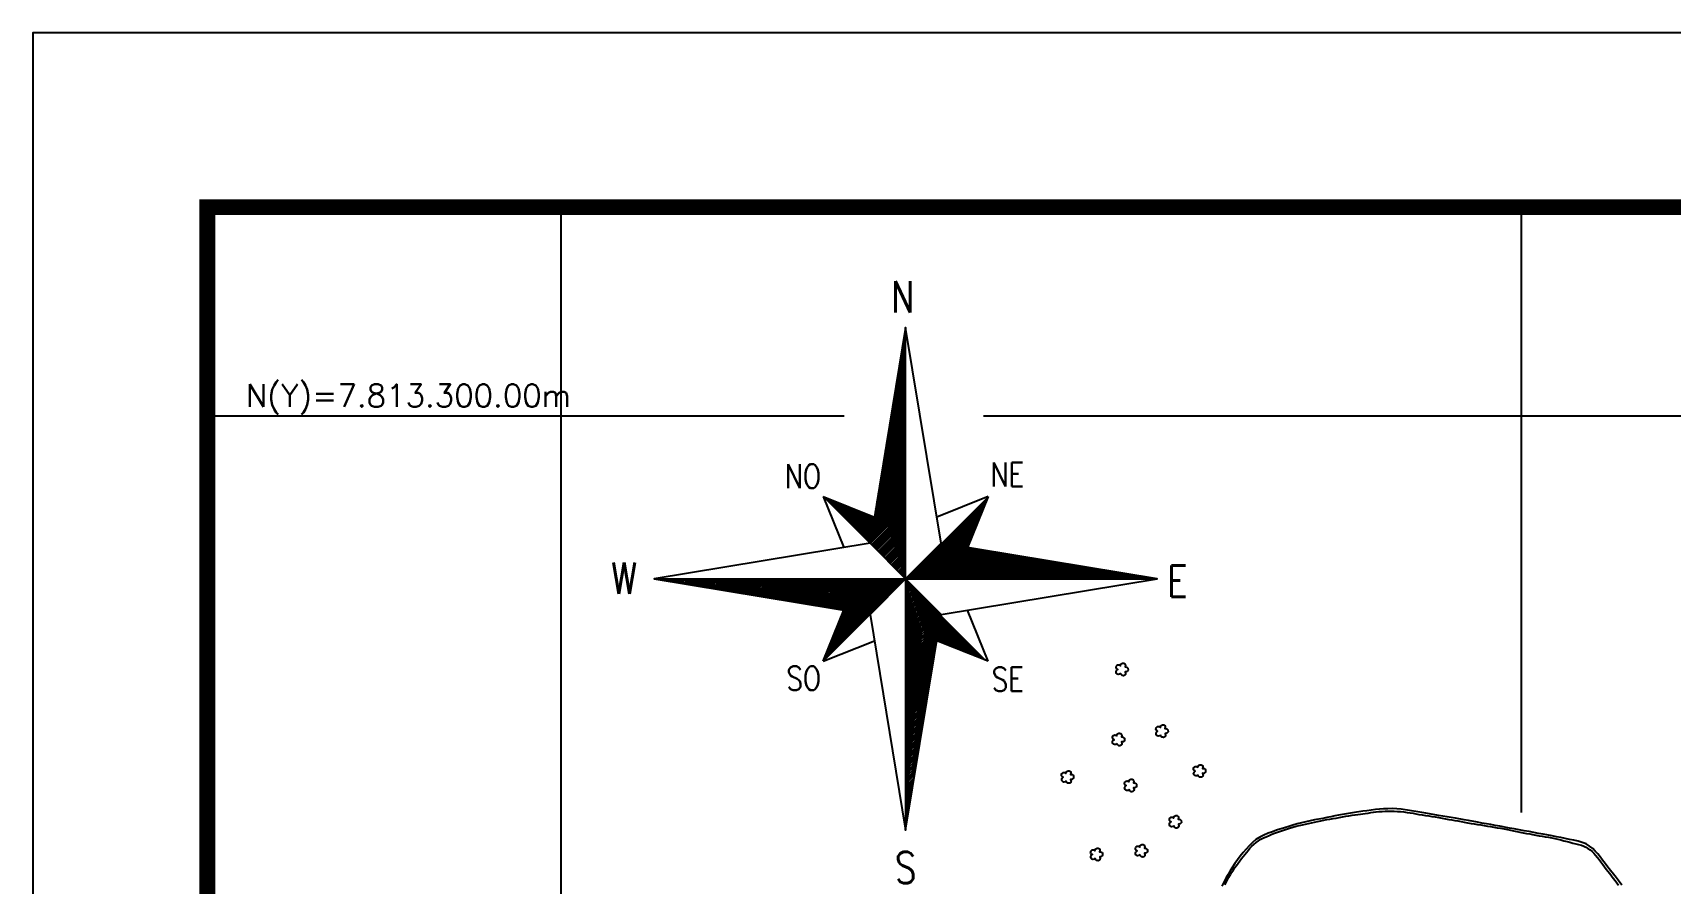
# Model space of a CAD drawing. Header units: millimetres. Extents: x 758395 to 764335, y 7809539 to 7813739.
# Drawn here: x 758395 to 760271, y 7812764 to 7813739 of the extents above; entities that cross this region are included whole.
import ezdxf
from ezdxf.enums import TextEntityAlignment as Align

# ---------------------------------------------------------------- set-up
doc = ezdxf.new("R2010")
doc.units = ezdxf.units.MM
doc.linetypes.add('CONTINUO', pattern=[0])
doc.linetypes.add('LIN0', pattern=[0])
for name, color, linetype in [('0114000634', 1, 'Continuous'), ('0114000634001', 5, 'Continuous'), ('MALHA', 8, 'Continuous'), ('MARGEM', 5, 'Continuous'), ('MATO', 3, 'Continuous'), ('SETA_NORTE', 3, 'Continuous')]:
    doc.layers.add(name, color=color, linetype=linetype)
doc.styles.add('ROMANS', font='romans')
doc.styles.add('Simplex', font='simplex.shx')

# ---------------------------------------------------------------- blocks, each defined once
blk = doc.blocks.new('A$C309442C0')
at = {"layer": 'SETA_NORTE', "linetype": 'Continuous'}
h = blk.add_hatch(dxfattribs=at)
h.set_pattern_fill('ANSI31', color=256, scale=0.1375, angle=-90, style=0)
h.set_pattern_definition([(315, (-215853.3434, 13873.16845), (0.3086963042, 0.3086963042), [])])
h.paths.add_polyline_path([(73.46, 97.41), (74.7, 104.95), (60.04, 110.83)])
h = blk.add_hatch(dxfattribs=at)
h.set_pattern_fill('ANSI31', color=256, scale=0.1375, angle=180, style=0)
h.set_pattern_definition([(225, (13869.59828, 216024.21475), (0.3086963042, -0.3086963042), [])])
h.paths.add_polyline_path([(93.84, 97.41), (101.38, 96.17), (107.26, 110.83)])
h = blk.add_hatch(dxfattribs=at)
h.set_pattern_fill('ANSI31', color=256, scale=0.1375, style=0)
h.set_pattern_definition([(45, (-13702.2971, -215849.77324), (-0.3086963042, 0.3086963042), [])])
h.paths.add_polyline_path([(73.46, 77.03), (65.92, 78.27), (60.04, 63.61)])
h = blk.add_hatch(dxfattribs=at)
h.set_pattern_fill('ANSI31', color=256, scale=0.1375, angle=90, style=0)
h.set_pattern_definition([(135, (216020.6446, -13698.72693), (-0.3086963042, -0.3086963042), [])])
h.paths.add_polyline_path([(93.84, 77.03), (92.6, 69.49), (107.26, 63.61)])
for p, q in [((82.85, 154.44), (83.65, 155.24)), ((82.98, 155.2), (83.65, 155.88)), ((83.1, 155.96), (83.65, 156.51)), ((83.23, 156.73), (83.65, 157.15)), ((83.35, 157.49), (83.65, 157.79)), ((83.48, 158.25), (83.65, 158.42)), ((83.6, 159.02), (83.65, 159.06)), ((81.85, 148.34), (83.65, 150.14)), ((81.97, 149.1), (83.65, 150.78)), ((82.1, 149.86), (83.65, 151.42)), ((82.22, 150.63), (83.65, 152.05)), ((82.35, 151.39), (83.65, 152.69)), ((82.47, 152.15), (83.65, 153.33)), ((82.6, 152.91), (83.65, 153.96)), ((82.73, 153.68), (83.65, 154.6)), ((80.97, 143), (83.65, 145.68)), ((81.09, 143.76), (83.65, 146.32)), ((81.22, 144.53), (83.65, 146.96)), ((81.34, 145.29), (83.65, 147.59)), ((81.47, 146.05), (83.65, 148.23)), ((81.59, 146.81), (83.65, 148.87)), ((81.72, 147.58), (83.65, 149.51)), ((80.09, 137.66), (83.65, 141.22)), ((80.21, 138.42), (83.65, 141.86)), ((80.34, 139.19), (83.65, 142.5)), ((80.46, 139.95), (83.65, 143.14)), ((80.59, 140.71), (83.65, 143.77)), ((80.72, 141.47), (83.65, 144.41)), ((80.84, 142.24), (83.65, 145.05)), ((79.08, 131.56), (83.65, 136.13)), ((79.21, 132.32), (83.65, 136.77)), ((79.33, 133.09), (83.65, 137.4)), ((79.46, 133.85), (83.65, 138.04)), ((79.59, 134.61), (83.65, 138.68)), ((79.71, 135.37), (83.65, 139.31)), ((79.84, 136.14), (83.65, 139.95)), ((79.96, 136.9), (83.65, 140.59)), ((78.2, 126.22), (83.65, 131.67)), ((78.33, 126.98), (83.65, 132.31)), ((78.45, 127.75), (83.65, 132.94)), ((78.58, 128.51), (83.65, 133.58)), ((78.71, 129.27), (83.65, 134.22)), ((78.83, 130.03), (83.65, 134.85)), ((78.96, 130.8), (83.65, 135.49)), ((77.32, 120.88), (83.65, 127.21)), ((77.45, 121.65), (83.65, 127.85)), ((77.58, 122.41), (83.65, 128.48)), ((77.7, 123.17), (83.65, 129.12)), ((77.83, 123.93), (83.65, 129.76)), ((77.95, 124.7), (83.65, 130.39)), ((78.08, 125.46), (83.65, 131.03)), ((76.32, 114.78), (83.65, 122.11)), ((76.44, 115.54), (83.65, 122.75)), ((76.57, 116.31), (83.65, 123.39)), ((76.7, 117.07), (83.65, 124.02)), ((76.82, 117.83), (83.65, 124.66)), ((76.95, 118.59), (83.65, 125.3)), ((77.07, 119.36), (83.65, 125.94)), ((77.2, 120.12), (83.65, 126.57)), ((75.44, 109.44), (83.65, 117.65)), ((75.57, 110.21), (83.65, 118.29)), ((75.69, 110.97), (83.65, 118.93)), ((75.82, 111.73), (83.65, 119.57)), ((75.94, 112.49), (83.65, 120.2)), ((76.07, 113.26), (83.65, 120.84)), ((76.19, 114.02), (83.65, 121.48)), ((74.56, 104.1), (83.65, 113.19)), ((74.69, 104.87), (83.65, 113.83)), ((74.81, 105.63), (83.65, 114.47)), ((74.94, 106.39), (83.65, 115.11)), ((75.06, 107.16), (83.65, 115.74)), ((75.19, 107.92), (83.65, 116.38)), ((75.31, 108.68), (83.65, 117.02)), ((60.04, 110.83), (74.7, 104.95)), ((60.04, 110.83), (65.92, 96.17)), ((73.56, 98), (83.65, 108.1)), ((73.68, 98.77), (83.65, 108.74)), ((73.81, 99.53), (83.65, 109.37)), ((73.93, 100.29), (83.65, 110.01)), ((74.06, 101.05), (83.65, 110.65)), ((74.18, 101.82), (83.65, 111.28)), ((74.31, 102.58), (83.65, 111.92)), ((74.43, 103.34), (83.65, 112.56)), ((107.26, 110.83), (92.6, 104.95)), ((107.26, 110.83), (101.38, 96.17)), ((73.53, 97.34), (83.65, 107.46)), ((73.85, 97.02), (83.65, 106.82)), ((74.17, 96.7), (83.65, 106.19)), ((74.49, 96.39), (83.65, 105.55)), ((74.8, 96.07), (83.65, 104.91)), ((75.12, 95.75), (83.65, 104.28)), ((75.44, 95.43), (83.65, 103.64)), ((75.76, 95.11), (83.65, 103)), ((76.08, 94.79), (83.65, 102.37)), ((76.4, 94.47), (83.65, 101.73)), ((76.72, 94.16), (83.65, 101.09)), ((77.03, 93.84), (83.65, 100.45)), ((77.35, 93.52), (83.65, 99.82)), ((77.67, 93.2), (83.65, 99.18)), ((77.99, 92.88), (83.65, 98.54)), ((78.31, 92.56), (83.65, 97.91)), ((78.63, 92.24), (83.65, 97.27)), ((78.94, 91.93), (83.65, 96.63)), ((79.26, 91.61), (83.65, 95.99)), ((79.58, 91.29), (83.65, 95.36)), ((79.9, 90.97), (83.65, 94.72)), ((80.22, 90.65), (83.65, 94.08)), ((83.79, 87.22), (93.97, 97.39)), ((84.43, 87.22), (94.51, 97.3)), ((85.07, 87.22), (95.06, 97.21)), ((85.71, 87.22), (95.61, 97.12)), ((86.34, 87.22), (96.15, 97.03)), ((86.98, 87.22), (96.7, 96.94)), ((87.62, 87.22), (97.25, 96.85)), ((88.25, 87.22), (97.8, 96.76)), ((88.89, 87.22), (98.34, 96.67)), ((89.53, 87.22), (98.89, 96.58)), ((90.17, 87.22), (99.44, 96.49)), ((90.8, 87.22), (99.98, 96.4)), ((91.44, 87.22), (100.53, 96.31)), ((92.08, 87.22), (101.08, 96.22)), ((92.71, 87.22), (101.62, 96.13)), ((93.35, 87.22), (102.17, 96.04)), ((93.99, 87.22), (102.72, 95.95)), ((94.62, 87.22), (103.27, 95.86)), ((95.26, 87.22), (103.81, 95.77)), ((95.9, 87.22), (104.36, 95.68)), ((96.54, 87.22), (104.91, 95.59)), ((97.17, 87.22), (105.45, 95.5)), ((97.81, 87.22), (106, 95.41)), ((98.45, 87.22), (106.55, 95.32)), ((99.08, 87.22), (107.09, 95.23)), ((99.72, 87.22), (107.64, 95.14)), ((100.36, 87.22), (108.19, 95.05)), ((100.99, 87.22), (108.73, 94.96)), ((101.63, 87.22), (109.28, 94.87)), ((102.27, 87.22), (109.83, 94.78)), ((102.91, 87.22), (110.38, 94.69)), ((103.54, 87.22), (110.92, 94.6)), ((104.18, 87.22), (111.47, 94.51)), ((104.82, 87.22), (112.02, 94.42)), ((105.45, 87.22), (112.56, 94.33)), ((106.09, 87.22), (113.11, 94.24)), ((106.73, 87.22), (113.66, 94.15)), ((107.37, 87.22), (114.2, 94.06)), ((108, 87.22), (114.75, 93.97)), ((108.64, 87.22), (115.3, 93.88)), ((80.54, 90.33), (83.65, 93.45)), ((80.86, 90.02), (83.65, 92.81)), ((81.17, 89.7), (83.65, 92.17)), ((81.49, 89.38), (83.65, 91.54)), ((81.81, 89.06), (83.65, 90.9)), ((82.13, 88.74), (83.65, 90.26)), ((82.45, 88.42), (83.65, 89.62)), ((109.28, 87.22), (115.84, 93.79)), ((109.91, 87.22), (116.39, 93.7)), ((110.55, 87.22), (116.94, 93.61)), ((111.19, 87.22), (117.49, 93.52)), ((111.82, 87.22), (118.03, 93.43)), ((112.46, 87.22), (118.58, 93.34)), ((113.1, 87.22), (119.13, 93.25)), ((113.74, 87.22), (119.67, 93.16)), ((114.37, 87.22), (120.22, 93.07)), ((115.01, 87.22), (120.77, 92.98)), ((115.65, 87.22), (121.31, 92.89)), ((116.28, 87.22), (121.86, 92.8)), ((116.92, 87.22), (122.41, 92.71)), ((117.56, 87.22), (122.95, 92.62)), ((118.19, 87.22), (123.5, 92.53)), ((118.83, 87.22), (124.05, 92.44)), ((119.47, 87.22), (124.6, 92.35)), ((120.11, 87.22), (125.14, 92.26)), ((120.74, 87.22), (125.69, 92.17)), ((121.38, 87.22), (126.24, 92.08)), ((122.02, 87.22), (126.78, 91.99)), ((122.65, 87.22), (127.33, 91.9)), ((123.29, 87.22), (127.88, 91.81)), ((123.93, 87.22), (128.42, 91.72)), ((124.56, 87.22), (128.97, 91.63)), ((125.2, 87.22), (129.52, 91.54)), ((125.84, 87.22), (130.07, 91.45)), ((126.48, 87.22), (130.61, 91.36)), ((127.11, 87.22), (131.16, 91.27)), ((127.75, 87.22), (131.71, 91.18)), ((128.39, 87.22), (132.25, 91.09)), ((129.02, 87.22), (132.8, 91)), ((129.66, 87.22), (133.35, 90.91)), ((130.3, 87.22), (133.89, 90.82)), ((130.94, 87.22), (134.44, 90.73)), ((131.57, 87.22), (134.99, 90.64)), ((132.21, 87.22), (135.53, 90.55)), ((132.85, 87.22), (136.08, 90.46)), ((133.48, 87.22), (136.63, 90.37)), ((134.12, 87.22), (137.18, 90.28)), ((134.76, 87.22), (137.72, 90.19)), ((135.39, 87.22), (138.27, 90.1)), ((136.03, 87.22), (138.82, 90.01)), ((136.67, 87.22), (139.36, 89.92)), ((137.31, 87.22), (139.91, 89.83)), ((137.94, 87.22), (140.46, 89.74)), ((138.58, 87.22), (141, 89.65)), ((139.22, 87.22), (141.55, 89.56)), ((139.85, 87.22), (142.1, 89.46)), ((140.49, 87.22), (142.64, 89.37)), ((141.13, 87.22), (143.19, 89.28)), ((141.76, 87.22), (143.74, 89.19)), ((11.78, 87.19), (11.81, 87.22)), ((12.32, 87.1), (12.45, 87.22)), ((12.87, 87.01), (13.08, 87.22)), ((13.42, 86.92), (13.72, 87.22)), ((13.97, 86.83), (14.36, 87.22)), ((14.51, 86.74), (15, 87.22)), ((15.06, 86.65), (15.63, 87.22)), ((15.61, 86.56), (16.27, 87.22)), ((16.15, 86.47), (16.91, 87.22)), ((16.7, 86.38), (17.54, 87.22)), ((17.25, 86.29), (18.18, 87.22)), ((17.79, 86.2), (18.82, 87.22)), ((18.34, 86.11), (19.45, 87.22)), ((18.89, 86.02), (20.09, 87.22)), ((19.43, 85.93), (20.73, 87.22)), ((19.98, 85.84), (21.37, 87.22)), ((20.53, 85.75), (22, 87.22)), ((21.08, 85.66), (22.64, 87.22)), ((21.62, 85.57), (23.28, 87.22)), ((22.17, 85.48), (23.91, 87.22)), ((22.72, 85.39), (24.55, 87.22)), ((23.26, 85.3), (25.19, 87.22)), ((23.81, 85.21), (25.82, 87.22)), ((24.36, 85.12), (26.46, 87.22)), ((24.9, 85.03), (27.1, 87.22)), ((25.45, 84.94), (27.74, 87.22)), ((26, 84.85), (28.37, 87.22)), ((26.54, 84.76), (29.01, 87.22)), ((27.09, 84.67), (29.65, 87.22)), ((27.64, 84.58), (30.28, 87.22)), ((28.19, 84.49), (30.92, 87.22)), ((28.73, 84.4), (31.56, 87.22)), ((29.28, 84.31), (32.2, 87.22)), ((29.83, 84.22), (32.83, 87.22)), ((30.37, 84.12), (33.47, 87.22)), ((30.92, 84.03), (34.11, 87.22)), ((31.47, 83.94), (34.74, 87.22)), ((32.01, 83.85), (35.38, 87.22)), ((32.56, 83.76), (36.02, 87.22)), ((33.11, 83.67), (36.65, 87.22)), ((33.66, 83.58), (37.29, 87.22)), ((34.2, 83.49), (37.93, 87.22)), ((34.75, 83.4), (38.57, 87.22)), ((35.3, 83.31), (39.2, 87.22)), ((35.84, 83.22), (39.84, 87.22)), ((36.39, 83.13), (40.48, 87.22)), ((36.94, 83.04), (41.11, 87.22)), ((37.48, 82.95), (41.75, 87.22)), ((38.03, 82.86), (42.39, 87.22)), ((38.58, 82.77), (43.02, 87.22)), ((39.12, 82.68), (43.66, 87.22)), ((39.67, 82.59), (44.3, 87.22)), ((40.22, 82.5), (44.94, 87.22)), ((40.77, 82.41), (45.57, 87.22)), ((41.31, 82.32), (46.21, 87.22)), ((41.86, 82.23), (46.85, 87.22)), ((42.41, 82.14), (47.48, 87.22)), ((42.95, 82.05), (48.12, 87.22)), ((43.5, 81.96), (48.76, 87.22)), ((44.05, 81.87), (49.4, 87.22)), ((44.59, 81.78), (50.03, 87.22)), ((45.14, 81.69), (50.67, 87.22)), ((45.69, 81.6), (51.31, 87.22)), ((46.23, 81.51), (51.94, 87.22)), ((46.78, 81.42), (52.58, 87.22)), ((47.33, 81.33), (53.22, 87.22)), ((47.88, 81.24), (53.85, 87.22)), ((48.42, 81.15), (54.49, 87.22)), ((48.97, 81.06), (55.13, 87.22)), ((49.52, 80.97), (55.77, 87.22)), ((50.06, 80.88), (56.4, 87.22)), ((50.61, 80.79), (57.04, 87.22)), ((51.16, 80.7), (57.68, 87.22)), ((51.7, 80.61), (58.31, 87.22)), ((52.25, 80.52), (58.95, 87.22)), ((52.8, 80.43), (59.59, 87.22)), ((53.35, 80.34), (60.22, 87.22)), ((53.89, 80.25), (60.86, 87.22)), ((54.44, 80.16), (61.5, 87.22)), ((54.99, 80.07), (62.14, 87.22)), ((55.53, 79.98), (62.77, 87.22)), ((56.08, 79.89), (63.41, 87.22)), ((56.63, 79.8), (64.05, 87.22)), ((57.17, 79.71), (64.68, 87.22)), ((57.72, 79.62), (65.32, 87.22)), ((58.27, 79.53), (65.96, 87.22)), ((58.81, 79.44), (66.59, 87.22)), ((59.36, 79.35), (67.23, 87.22)), ((59.91, 79.26), (67.87, 87.22)), ((83.65, 87.22), (60.04, 63.61)), ((60.46, 79.17), (68.51, 87.22)), ((61, 79.08), (69.14, 87.22)), ((61.55, 78.99), (69.78, 87.22)), ((62.1, 78.9), (70.42, 87.22)), ((62.64, 78.81), (71.05, 87.22)), ((63.19, 78.72), (71.69, 87.22)), ((63.74, 78.63), (72.33, 87.22)), ((64.28, 78.54), (72.97, 87.22)), ((64.83, 78.45), (73.6, 87.22)), ((65.38, 78.36), (74.24, 87.22)), ((65.92, 78.27), (74.88, 87.22)), ((66.47, 78.18), (75.51, 87.22)), ((67.02, 78.09), (76.15, 87.22)), ((67.57, 78), (76.79, 87.22)), ((68.11, 77.91), (77.42, 87.22)), ((68.66, 77.82), (78.06, 87.22)), ((69.21, 77.73), (78.7, 87.22)), ((69.75, 77.64), (79.34, 87.22)), ((70.3, 77.55), (79.97, 87.22)), ((70.85, 77.46), (80.61, 87.22)), ((71.39, 77.37), (81.25, 87.22)), ((71.94, 77.28), (81.88, 87.22)), ((72.49, 77.19), (82.52, 87.22)), ((73.04, 77.1), (83.16, 87.22)), ((82.77, 88.1), (83.65, 88.99)), ((83.09, 87.79), (83.65, 88.35)), ((83.4, 87.47), (83.65, 87.71)), ((83.65, 87.08), (83.72, 87.15)), ((83.65, 86.44), (84.04, 86.83)), ((83.65, 85.8), (84.36, 86.51)), ((83.65, 85.17), (84.68, 86.19)), ((83.65, 84.53), (85, 85.87)), ((83.65, 83.89), (85.32, 85.56)), ((83.65, 83.25), (85.63, 85.24)), ((83.65, 82.62), (85.95, 84.92)), ((83.65, 81.98), (86.27, 84.6)), ((142.4, 87.22), (144.29, 89.1)), ((143.04, 87.22), (144.83, 89.01)), ((143.68, 87.22), (145.38, 88.92)), ((144.31, 87.22), (145.93, 88.83)), ((144.95, 87.22), (146.47, 88.74)), ((145.59, 87.22), (147.02, 88.65)), ((146.22, 87.22), (147.57, 88.56)), ((146.86, 87.22), (148.11, 88.47)), ((147.5, 87.22), (148.66, 88.38)), ((148.14, 87.22), (149.21, 88.29)), ((148.77, 87.22), (149.76, 88.2)), ((149.41, 87.22), (150.3, 88.11)), ((150.05, 87.22), (150.85, 88.02)), ((150.68, 87.22), (151.4, 87.93)), ((151.32, 87.22), (151.94, 87.84)), ((151.96, 87.22), (152.49, 87.75)), ((152.59, 87.22), (153.04, 87.66)), ((153.23, 87.22), (153.58, 87.57)), ((153.87, 87.22), (154.13, 87.48)), ((154.51, 87.22), (154.68, 87.39)), ((155.14, 87.22), (155.22, 87.3)), ((83.65, 81.34), (86.59, 84.28)), ((83.65, 80.71), (86.91, 83.96)), ((83.65, 80.07), (87.23, 83.64)), ((83.65, 79.43), (87.54, 83.33)), ((83.65, 78.8), (87.86, 83.01)), ((83.65, 78.16), (88.18, 82.69)), ((83.65, 77.52), (88.5, 82.37)), ((83.65, 76.88), (88.82, 82.05)), ((83.65, 76.25), (89.14, 81.73)), ((83.65, 75.61), (89.46, 81.42)), ((83.65, 74.97), (89.77, 81.1)), ((83.65, 74.34), (90.09, 80.78)), ((83.65, 73.7), (90.41, 80.46)), ((83.65, 73.06), (90.73, 80.14)), ((83.65, 72.42), (91.05, 79.82)), ((60.04, 63.61), (65.92, 78.27)), ((83.65, 71.79), (91.37, 79.5)), ((83.65, 71.15), (91.69, 79.19)), ((83.65, 70.51), (92, 78.87)), ((83.65, 69.88), (92.32, 78.55)), ((83.65, 69.24), (92.64, 78.23)), ((83.65, 68.6), (92.96, 77.91)), ((83.65, 67.97), (93.28, 77.59)), ((83.65, 67.33), (93.6, 77.27)), ((83.65, 66.69), (93.81, 76.86)), ((83.65, 66.05), (93.69, 76.09)), ((83.65, 65.42), (93.56, 75.33)), ((107.26, 63.61), (101.38, 78.27)), ((83.65, 64.78), (93.44, 74.57)), ((83.65, 64.14), (93.31, 73.8)), ((83.65, 63.51), (93.19, 73.04)), ((83.65, 62.87), (93.06, 72.28)), ((83.65, 62.23), (92.94, 71.52)), ((83.65, 61.6), (92.81, 70.75)), ((60.04, 63.61), (74.7, 69.49)), ((83.65, 60.96), (92.68, 69.99)), ((83.65, 60.32), (92.56, 69.23)), ((83.65, 59.68), (92.43, 68.47)), ((83.65, 59.05), (92.31, 67.7)), ((83.65, 58.41), (92.18, 66.94)), ((83.65, 57.77), (92.06, 66.18)), ((107.26, 63.61), (92.6, 69.49)), ((83.65, 57.14), (91.93, 65.42)), ((83.65, 56.5), (91.8, 64.65)), ((83.65, 55.86), (91.68, 63.89)), ((83.65, 55.22), (91.55, 63.13)), ((83.65, 54.59), (91.43, 62.37)), ((83.65, 53.95), (91.3, 61.6)), ((83.65, 53.31), (91.18, 60.84)), ((83.65, 52.68), (91.05, 60.08)), ((83.65, 52.04), (90.93, 59.31)), ((83.65, 51.4), (90.8, 58.55)), ((83.65, 50.77), (90.67, 57.79)), ((83.65, 50.13), (90.55, 57.03)), ((83.65, 49.49), (90.42, 56.26)), ((83.65, 48.85), (90.3, 55.5)), ((83.65, 48.22), (90.17, 54.74)), ((83.65, 47.58), (90.05, 53.98)), ((83.65, 46.94), (89.92, 53.21)), ((83.65, 46.31), (89.79, 52.45)), ((83.65, 45.67), (89.67, 51.69)), ((83.65, 45.03), (89.54, 50.93)), ((83.65, 44.4), (89.42, 50.16)), ((83.65, 43.76), (89.29, 49.4)), ((83.65, 43.12), (89.17, 48.64)), ((83.65, 42.48), (89.04, 47.87)), ((83.65, 41.85), (88.92, 47.11)), ((83.65, 41.21), (88.79, 46.35)), ((83.65, 40.57), (88.66, 45.59)), ((83.65, 39.94), (88.54, 44.82)), ((83.65, 39.3), (88.41, 44.06)), ((83.65, 38.66), (88.29, 43.3)), ((83.65, 38.02), (88.16, 42.54)), ((83.65, 37.39), (88.04, 41.77)), ((83.65, 36.75), (87.91, 41.01)), ((83.65, 36.11), (87.78, 40.25)), ((83.65, 35.48), (87.66, 39.49)), ((83.65, 34.84), (87.53, 38.72)), ((83.65, 34.2), (87.41, 37.96)), ((83.65, 33.57), (87.28, 37.2)), ((83.65, 32.93), (87.16, 36.43)), ((83.65, 32.29), (87.03, 35.67)), ((83.65, 31.65), (86.91, 34.91)), ((83.65, 31.02), (86.78, 34.15)), ((83.65, 30.38), (86.65, 33.38)), ((83.65, 29.74), (86.53, 32.62)), ((83.65, 29.11), (86.4, 31.86)), ((83.65, 28.47), (86.28, 31.1)), ((83.65, 27.83), (86.15, 30.33)), ((83.65, 27.2), (86.03, 29.57)), ((83.65, 26.56), (85.9, 28.81)), ((83.65, 25.92), (85.77, 28.05)), ((83.65, 25.28), (85.65, 27.28)), ((83.65, 24.65), (85.52, 26.52)), ((83.65, 24.01), (85.4, 25.76)), ((83.65, 23.37), (85.27, 25)), ((83.65, 22.74), (85.15, 24.23)), ((83.65, 22.1), (85.02, 23.47)), ((83.65, 21.46), (84.9, 22.71)), ((83.65, 20.83), (84.77, 21.94)), ((83.65, 20.19), (84.64, 21.18)), ((83.65, 19.55), (84.52, 20.42)), ((83.65, 18.91), (84.39, 19.66)), ((83.65, 18.28), (84.27, 18.89)), ((83.65, 17.64), (84.14, 18.13)), ((83.65, 17), (84.02, 17.37)), ((83.65, 16.37), (83.89, 16.61)), ((83.65, 15.73), (83.76, 15.84))]:
    blk.add_line(p, q, dxfattribs=at)
blk.add_lwpolyline([(93.84, 77.03), (155.72, 87.22), (93.84, 97.41), (83.65, 159.29), (73.46, 97.41), (11.58, 87.22), (73.46, 77.03), (83.65, 15.15)], close=True, dxfattribs=at)
for points in [[(83.65, 87.22), (83.65, 159.29)], [(83.65, 87.22), (73.46, 97.41)], [(83.65, 87.22), (93.84, 97.41)], [(11.58, 87.22), (155.72, 87.22)], [(83.65, 87.22), (73.46, 77.03)], [(83.65, 87.22), (93.84, 77.03)], [(83.65, 87.22), (83.65, 15.15)]]:
    blk.add_lwpolyline(points, dxfattribs=at)
at = {"layer": 'SETA_NORTE', "color": 7, "lineweight": 30, "style": 'ROMANS', "width": 0.8}
for s, height, p in [('N ', 8.938, (79.47, 163.6)), ('NO', 6.875, (49.06, 113.22)), ('NE', 6.875, (107.97, 113.71)), ('W', 8.94, (-0.68, 82.95)), ('E', 8.94, (158.6, 82.11)), ('SO', 6.875, (49.53, 55.28)), ('SE', 6.875, (108.31, 55.02)), ('S', 8.94, (80.57, 0))]:
    blk.add_text(s, height=height, dxfattribs=at).set_placement(p)

msp = doc.modelspace()

# ---------------------------------------------------------------- linework, layer by layer
at = {"layer": '0114000634', "color": 1, "linetype": 'ByBlock'}
msp.add_lwpolyline([(760215.1, 7812761.9), (760211.9, 7812766.2), (760208.6, 7812770.6), (760205.5, 7812774.8), (760202.1, 7812778.8), (760199.1, 7812782.8), (760196, 7812786.8), (760193.1, 7812790.8), (760190.4, 7812794.4), (760187.5, 7812797.9), (760184.7, 7812801.1), (760181.7, 7812804), (760178.2, 7812806.9), (760174.3, 7812809.4), (760169.7, 7812811.1), (760165, 7812812.3), (760160.1, 7812813.5), (760155, 7812814.5), (760150.2, 7812815.6), (760145.3, 7812816.7), (760140.3, 7812817.6), (760135.3, 7812818.5), (760125.1, 7812820.4), (760119.8, 7812821.4), (760108.9, 7812823.5), (760103.2, 7812824.4), (760097.5, 7812825.3), (760091.8, 7812826.5), (760086.2, 7812827.5), (760075.4, 7812829.5), (760070.1, 7812830.6), (760065, 7812831.5), (760060, 7812832.3), (760054.8, 7812833.1), (760049.6, 7812834.1), (760039.4, 7812836), (760034.3, 7812836.8), (760024.4, 7812838.7), (760019.6, 7812839.5), (760014.8, 7812840.2), (760009.9, 7812841.2), (760005, 7812842), (759990.6, 7812844.6), (759986.1, 7812845.3), (759981.3, 7812846.2), (759962.1, 7812849.2), (759957.3, 7812849.7), (759952.2, 7812849.9), (759947.1, 7812849.6), (759942.2, 7812849.5), (759937.5, 7812849.2), (759932.8, 7812848.7), (759928, 7812848.1), (759923, 7812847.4), (759918.3, 7812846.7), (759908.9, 7812845.2), (759904.1, 7812844.5), (759899.5, 7812843.8), (759894.9, 7812843.1), (759890.6, 7812842.3), (759886.2, 7812841.4), (759881.7, 7812840.5), (759877.1, 7812839.5), (759872.5, 7812838.6), (759862.9, 7812837), (759858.1, 7812835.9), (759853.2, 7812834.7), (759848.2, 7812833.5), (759843.2, 7812832.2), (759838.2, 7812830.8), (759833.4, 7812829.4), (759828.5, 7812827.9), (759819.4, 7812824.9), (759814.7, 7812823.3), (759809.9, 7812821.5), (759805, 7812819.5), (759800.2, 7812817.1), (759795.8, 7812814.2), (759791.8, 7812811), (759788.1, 7812807.2), (759784.6, 7812803.3), (759781.1, 7812799.3), (759777.9, 7812795.2), (759771.9, 7812786.9), (759769.1, 7812782.6), (759766.4, 7812778.3), (759763.9, 7812774.1), (759761.4, 7812769.9), (759759.2, 7812765.5), (759757, 7812760.9)], dxfattribs=at)
at = {"layer": '0114000634001', "linetype": 'ByBlock'}
msp.add_lwpolyline([(759760.1, 7812762.2), (759761.7, 7812765), (759763.1, 7812767.9), (759764.8, 7812771), (759766.6, 7812774.1), (759768.4, 7812777), (759770.1, 7812779.5), (759771.9, 7812782.1), (759773.6, 7812784.7), (759775.5, 7812787.2), (759777.4, 7812789.9), (759779.3, 7812792.6), (759781.2, 7812795), (759783.1, 7812797.2), (759785, 7812799.5), (759787, 7812801.9), (759789, 7812804.3), (759791.2, 7812806.6), (759793.6, 7812808.8), (759796, 7812811.1), (759798.7, 7812813), (759801.6, 7812814.8), (759804.6, 7812816.3), (759807.7, 7812817.6), (759810.9, 7812819.1), (759814.1, 7812820.4), (759817.3, 7812821.7), (759820.6, 7812822.8), (759823.9, 7812824), (759827.3, 7812825.1), (759830.8, 7812826.3), (759834.5, 7812827.5), (759838.2, 7812828.4), (759841.8, 7812829.5), (759845.5, 7812830.3), (759849.1, 7812831.2), (759852.5, 7812832.1), (759856, 7812832.8), (759859.5, 7812833.6), (759863.1, 7812834.4), (759866.6, 7812835), (759870.1, 7812835.7), (759873.6, 7812836.5), (759877.2, 7812837.1), (759880.7, 7812837.8), (759884.2, 7812838.4), (759887.7, 7812839), (759891.4, 7812839.7), (759895.1, 7812840.4), (759898.8, 7812841), (759902.5, 7812841.6), (759906.2, 7812842.1), (759909.6, 7812842.6), (759912.6, 7812842.9), (759915.5, 7812843.3), (759918.4, 7812843.7), (759921.2, 7812844.1), (759924.3, 7812844.7), (759927.5, 7812845.2), (759930.5, 7812845.7), (759933.5, 7812846.1), (759936.8, 7812846.4), (759940.4, 7812846.6), (759944, 7812846.7), (759947.5, 7812846.8), (759950.9, 7812846.7), (759954.4, 7812846.7), (759958, 7812846.6), (759961.7, 7812846.3), (759965.4, 7812845.9), (759969, 7812845.5), (759972.5, 7812845), (759975.9, 7812844.4), (759979.1, 7812843.8), (759982.6, 7812843.2), (759986.3, 7812842.6), (759990.1, 7812842), (759993.9, 7812841.4), (759997.6, 7812840.8), (760001.4, 7812840.2), (760005.4, 7812839.5), (760009.2, 7812838.8), (760013, 7812838.1), (760016.7, 7812837.4), (760020.3, 7812836.8), (760023.6, 7812836.3), (760027.2, 7812835.6), (760030.9, 7812835), (760034.6, 7812834.3), (760038.4, 7812833.5), (760042.3, 7812832.8), (760046, 7812832.3), (760049.9, 7812831.7), (760053.6, 7812831.1), (760057.4, 7812830.4), (760061, 7812829.8), (760064.7, 7812829.2), (760068.5, 7812828.6), (760072.3, 7812827.9), (760076.2, 7812827.2), (760080.1, 7812826.4), (760084, 7812825.8), (760087.6, 7812825.1), (760091, 7812824.4), (760094.6, 7812823.7), (760098.4, 7812822.9), (760102.1, 7812822.1), (760105.8, 7812821.3), (760109.5, 7812820.7), (760112.9, 7812820), (760116.5, 7812819.3), (760120.2, 7812818.7), (760123.8, 7812818.1), (760127.4, 7812817.5), (760131, 7812816.9), (760134.7, 7812816.2), (760138.2, 7812815.5), (760141.9, 7812814.8), (760145.3, 7812813.9), (760148.8, 7812813), (760152.3, 7812812.1), (760155.5, 7812811.2), (760158.9, 7812810.3), (760162.3, 7812809.5), (760165.6, 7812808.6), (760168.7, 7812807.7), (760171.4, 7812806.6), (760174, 7812805.5), (760176.3, 7812804.1), (760178.7, 7812802.5), (760181, 7812800.7), (760183.1, 7812798.7), (760185.1, 7812796.5), (760187.2, 7812793.9), (760189.2, 7812791.3), (760191.2, 7812788.6), (760193.3, 7812785.8), (760195.3, 7812783.1), (760197.2, 7812780.4), (760199.1, 7812777.9), (760201.2, 7812775.3), (760203.3, 7812772.6), (760205.3, 7812770), (760207.3, 7812767.2), (760209.4, 7812764.6), (760211.2, 7812761.9)], dxfattribs=at)
at = {"layer": 'MALHA'}
for p, q in [((759000, 7809739.4), (759000, 7813539.4)), ((760100, 7812845.2), (760100, 7813539.4)), ((758594.6, 7813300), (759324.2, 7813300)), ((759483.6, 7813300), (762133.5, 7813300))]:
    msp.add_line(p, q, dxfattribs=at)
at = {"layer": 'MARGEM', "color": 174, "linetype": 'LIN0', "flags": 128}
msp.add_lwpolyline([(764334.6, 7813739.4), (758394.6, 7813739.4), (758394.6, 7809539.4), (764334.6, 7809539.4)], close=True, dxfattribs=at)
at = {"layer": 'MARGEM', "color": 174, "linetype": 'LIN0', "const_width": 18.2, "flags": 128}
msp.add_lwpolyline([(764134.6, 7813539.4), (758594.6, 7813539.4), (758594.6, 7809739.4), (764134.6, 7809739.4)], close=True, dxfattribs=at)
at = {"layer": 'MATO', "linetype": 'CONTINUO'}
for points in [[(759641, 7813004.8, 0), (759639.7, 7813003.8, 0), (759638.1, 7813003.6, 0), (759637, 7813004, 0), (759636.2, 7813004.8, 0), (759635.9, 7813005.7, 0), (759635.8, 7813007.1, 0), (759636.2, 7813007.9, 0), (759636.7, 7813008.5, 0), (759637.6, 7813009.1, 0), (759637, 7813009.3, 0), (759636.4, 7813009.8, 0), (759635.8, 7813010.9, 0), (759635.6, 7813012.1, 0), (759636.1, 7813013.4, 0), (759636.6, 7813013.9, 0), (759637.6, 7813014.5, 0), (759638.5, 7813014.6, 0), (759639.3, 7813014.5, 0), (759639.9, 7813014.2, 0), (759640.6, 7813013.6, 0), (759640.8, 7813014.8, 0), (759641, 7813015.2, 0), (759641.5, 7813015.9, 0), (759642.2, 7813016.1, 0), (759643, 7813016.5, 0), (759643.8, 7813016.5, 0), (759644.6, 7813016.4, 0), (759645.2, 7813016.1, 0), (759645.7, 7813015.6, 0), (759646.1, 7813014.8, 0), (759646.3, 7813013.9, 0), (759645.9, 7813012.2, 0), (759647, 7813012.3, 0), (759648, 7813012, 0), (759648.8, 7813011.3, 0), (759649.3, 7813010.8, 0), (759649.5, 7813008.6, 0), (759648.9, 7813007.6, 0), (759648.2, 7813006.9, 0), (759647.1, 7813006.6, 0), (759646.1, 7813006.7, 0), (759646.6, 7813004.6, 0), (759646.3, 7813003.7, 0), (759645.7, 7813002.9, 0), (759645.1, 7813002.3, 0), (759644.1, 7813002.1, 0), (759643.2, 7813002.2, 0), (759642.5, 7813002.4, 0), (759641.7, 7813003.2, 0), (759641.2, 7813003.9, 0), (759641, 7813004.9, 0)], [(759686.7, 7812934.1, 0), (759685.5, 7812933.1, 0), (759683.9, 7812932.9, 0), (759682.8, 7812933.4, 0), (759682, 7812934.1, 0), (759681.6, 7812935, 0), (759681.6, 7812936.4, 0), (759682, 7812937.2, 0), (759682.4, 7812937.8, 0), (759683.3, 7812938.5, 0), (759682.8, 7812938.6, 0), (759682.2, 7812939.1, 0), (759681.5, 7812940.2, 0), (759681.4, 7812941.4, 0), (759681.9, 7812942.7, 0), (759682.4, 7812943.2, 0), (759683.3, 7812943.8, 0), (759684.3, 7812943.9, 0), (759685.1, 7812943.8, 0), (759685.7, 7812943.5, 0), (759686.4, 7812942.9, 0), (759686.6, 7812944.1, 0), (759686.8, 7812944.5, 0), (759687.3, 7812945.2, 0), (759688, 7812945.4, 0), (759688.7, 7812945.8, 0), (759689.6, 7812945.8, 0), (759690.4, 7812945.7, 0), (759691, 7812945.4, 0), (759691.5, 7812944.9, 0), (759691.9, 7812944.1, 0), (759692, 7812943.2, 0), (759691.7, 7812941.6, 0), (759692.8, 7812941.6, 0), (759693.7, 7812941.3, 0), (759694.6, 7812940.6, 0), (759695.1, 7812940.1, 0), (759695.2, 7812937.9, 0), (759694.7, 7812936.9, 0), (759694, 7812936.2, 0), (759692.8, 7812935.9, 0), (759691.8, 7812936, 0), (759692.4, 7812933.9, 0), (759692.1, 7812933, 0), (759691.5, 7812932.2, 0), (759690.8, 7812931.7, 0), (759689.9, 7812931.4, 0), (759689, 7812931.5, 0), (759688.3, 7812931.7, 0), (759687.5, 7812932.5, 0), (759686.9, 7812933.2, 0), (759686.8, 7812934.3, 0)], [(759636.8, 7812924.4, 0), (759635.6, 7812923.4, 0), (759634, 7812923.2, 0), (759632.8, 7812923.7, 0), (759632, 7812924.4, 0), (759631.7, 7812925.3, 0), (759631.6, 7812926.7, 0), (759632.1, 7812927.5, 0), (759632.5, 7812928.1, 0), (759633.4, 7812928.8, 0), (759632.8, 7812928.9, 0), (759632.3, 7812929.4, 0), (759631.6, 7812930.5, 0), (759631.5, 7812931.7, 0), (759632, 7812933, 0), (759632.5, 7812933.5, 0), (759633.4, 7812934.1, 0), (759634.4, 7812934.2, 0), (759635.2, 7812934.1, 0), (759635.8, 7812933.8, 0), (759636.4, 7812933.2, 0), (759636.7, 7812934.4, 0), (759636.8, 7812934.8, 0), (759637.3, 7812935.5, 0), (759638.1, 7812935.7, 0), (759638.8, 7812936.1, 0), (759639.6, 7812936.1, 0), (759640.4, 7812936, 0), (759641.1, 7812935.7, 0), (759641.5, 7812935.2, 0), (759641.9, 7812934.4, 0), (759642.1, 7812933.5, 0), (759641.7, 7812931.9, 0), (759642.9, 7812931.9, 0), (759643.8, 7812931.6, 0), (759644.7, 7812930.9, 0), (759645.2, 7812930.4, 0), (759645.3, 7812928.2, 0), (759644.8, 7812927.2, 0), (759644, 7812926.5, 0), (759642.9, 7812926.2, 0), (759641.9, 7812926.3, 0), (759642.4, 7812924.2, 0), (759642.2, 7812923.3, 0), (759641.6, 7812922.5, 0), (759640.9, 7812922, 0), (759640, 7812921.7, 0), (759639, 7812921.8, 0), (759638.3, 7812922, 0), (759637.5, 7812922.8, 0), (759637, 7812923.5, 0), (759636.8, 7812924.5, 0)], [(759578.5, 7812881.5, 0), (759577.3, 7812880.4, 0), (759575.7, 7812880.2, 0), (759574.6, 7812880.7, 0), (759573.8, 7812881.5, 0), (759573.5, 7812882.4, 0), (759573.4, 7812883.7, 0), (759573.8, 7812884.5, 0), (759574.3, 7812885.2, 0), (759575.2, 7812885.8, 0), (759574.6, 7812886, 0), (759574, 7812886.4, 0), (759573.3, 7812887.5, 0), (759573.2, 7812888.8, 0), (759573.7, 7812890.1, 0), (759574.2, 7812890.5, 0), (759575.1, 7812891.1, 0), (759576.1, 7812891.2, 0), (759576.9, 7812891.1, 0), (759577.5, 7812890.9, 0), (759578.2, 7812890.2, 0), (759578.4, 7812891.4, 0), (759578.6, 7812891.9, 0), (759579.1, 7812892.5, 0), (759579.8, 7812892.8, 0), (759580.6, 7812893.1, 0), (759581.4, 7812893.2, 0), (759582.2, 7812893.1, 0), (759582.8, 7812892.7, 0), (759583.3, 7812892.2, 0), (759583.7, 7812891.4, 0), (759583.9, 7812890.5, 0), (759583.5, 7812888.9, 0), (759584.6, 7812888.9, 0), (759585.5, 7812888.7, 0), (759586.4, 7812888, 0), (759586.9, 7812887.4, 0), (759587, 7812885.2, 0), (759586.5, 7812884.2, 0), (759585.8, 7812883.5, 0), (759584.6, 7812883.2, 0), (759583.6, 7812883.3, 0), (759584.2, 7812881.2, 0), (759583.9, 7812880.4, 0), (759583.3, 7812879.5, 0), (759582.7, 7812879, 0), (759581.7, 7812878.8, 0), (759580.8, 7812878.8, 0), (759580.1, 7812879, 0), (759579.3, 7812879.8, 0), (759578.8, 7812880.5, 0), (759578.6, 7812881.6, 0)], [(759729.7, 7812888.4, 0), (759728.5, 7812887.4, 0), (759726.9, 7812887.2, 0), (759725.8, 7812887.6, 0), (759725, 7812888.4, 0), (759724.6, 7812889.3, 0), (759724.5, 7812890.6, 0), (759725, 7812891.5, 0), (759725.4, 7812892.1, 0), (759726.3, 7812892.7, 0), (759725.8, 7812892.9, 0), (759725.2, 7812893.4, 0), (759724.5, 7812894.4, 0), (759724.4, 7812895.7, 0), (759724.9, 7812897, 0), (759725.4, 7812897.5, 0), (759726.3, 7812898, 0), (759727.3, 7812898.2, 0), (759728.1, 7812898.1, 0), (759728.7, 7812897.8, 0), (759729.4, 7812897.2, 0), (759729.6, 7812898.3, 0), (759729.8, 7812898.8, 0), (759730.3, 7812899.4, 0), (759731, 7812899.7, 0), (759731.7, 7812900, 0), (759732.6, 7812900.1, 0), (759733.3, 7812900, 0), (759734, 7812899.7, 0), (759734.5, 7812899.2, 0), (759734.9, 7812898.3, 0), (759735, 7812897.4, 0), (759734.7, 7812895.8, 0), (759735.8, 7812895.8, 0), (759736.7, 7812895.6, 0), (759737.6, 7812894.9, 0), (759738.1, 7812894.4, 0), (759738.2, 7812892.1, 0), (759737.7, 7812891.1, 0), (759737, 7812890.5, 0), (759735.8, 7812890.2, 0), (759734.8, 7812890.3, 0), (759735.4, 7812888.2, 0), (759735.1, 7812887.3, 0), (759734.5, 7812886.4, 0), (759733.8, 7812885.9, 0), (759732.9, 7812885.7, 0), (759732, 7812885.7, 0), (759731.3, 7812885.9, 0), (759730.5, 7812886.7, 0), (759729.9, 7812887.4, 0), (759729.8, 7812888.5, 0)], [(759650.7, 7812871.8, 0), (759649.4, 7812870.7, 0), (759647.8, 7812870.5, 0), (759646.7, 7812871, 0), (759645.9, 7812871.8, 0), (759645.6, 7812872.7, 0), (759645.5, 7812874, 0), (759645.9, 7812874.8, 0), (759646.4, 7812875.5, 0), (759647.3, 7812876.1, 0), (759646.7, 7812876.3, 0), (759646.1, 7812876.7, 0), (759645.5, 7812877.8, 0), (759645.3, 7812879.1, 0), (759645.8, 7812880.4, 0), (759646.3, 7812880.8, 0), (759647.3, 7812881.4, 0), (759648.2, 7812881.5, 0), (759649, 7812881.4, 0), (759649.6, 7812881.1, 0), (759650.3, 7812880.5, 0), (759650.5, 7812881.7, 0), (759650.7, 7812882.2, 0), (759651.2, 7812882.8, 0), (759652, 7812883.1, 0), (759652.7, 7812883.4, 0), (759653.5, 7812883.5, 0), (759654.3, 7812883.4, 0), (759654.9, 7812883, 0), (759655.4, 7812882.5, 0), (759655.8, 7812881.7, 0), (759656, 7812880.8, 0), (759655.6, 7812879.2, 0), (759656.7, 7812879.2, 0), (759657.7, 7812879, 0), (759658.5, 7812878.3, 0), (759659, 7812877.7, 0), (759659.2, 7812875.5, 0), (759658.6, 7812874.5, 0), (759657.9, 7812873.8, 0), (759656.8, 7812873.5, 0), (759655.8, 7812873.6, 0), (759656.3, 7812871.5, 0), (759656, 7812870.7, 0), (759655.4, 7812869.8, 0), (759654.8, 7812869.3, 0), (759653.8, 7812869.1, 0), (759652.9, 7812869.1, 0), (759652.2, 7812869.3, 0), (759651.4, 7812870.1, 0), (759650.9, 7812870.8, 0), (759650.7, 7812871.9, 0)], [(759702, 7812830.2, 0), (759700.7, 7812829.1, 0), (759699.2, 7812829, 0), (759698, 7812829.4, 0), (759697.2, 7812830.2, 0), (759696.9, 7812831.1, 0), (759696.8, 7812832.4, 0), (759697.2, 7812833.3, 0), (759697.7, 7812833.9, 0), (759698.6, 7812834.5, 0), (759698, 7812834.7, 0), (759697.5, 7812835.2, 0), (759696.8, 7812836.2, 0), (759696.7, 7812837.5, 0), (759697.1, 7812838.8, 0), (759697.7, 7812839.3, 0), (759698.6, 7812839.8, 0), (759699.6, 7812840, 0), (759700.3, 7812839.9, 0), (759701, 7812839.6, 0), (759701.6, 7812839, 0), (759701.8, 7812840.1, 0), (759702, 7812840.6, 0), (759702.5, 7812841.2, 0), (759703.3, 7812841.5, 0), (759704, 7812841.8, 0), (759704.8, 7812841.9, 0), (759705.6, 7812841.8, 0), (759706.2, 7812841.4, 0), (759706.7, 7812840.9, 0), (759707.1, 7812840.1, 0), (759707.3, 7812839.2, 0), (759706.9, 7812837.6, 0), (759708, 7812837.6, 0), (759709, 7812837.4, 0), (759709.9, 7812836.7, 0), (759710.4, 7812836.1, 0), (759710.5, 7812833.9, 0), (759709.9, 7812832.9, 0), (759709.2, 7812832.3, 0), (759708.1, 7812831.9, 0), (759707.1, 7812832, 0), (759707.6, 7812830, 0), (759707.4, 7812829.1, 0), (759706.8, 7812828.2, 0), (759706.1, 7812827.7, 0), (759705.2, 7812827.5, 0), (759704.2, 7812827.5, 0), (759703.5, 7812827.7, 0), (759702.7, 7812828.5, 0), (759702.2, 7812829.2, 0), (759702, 7812830.3, 0)], [(759611.8, 7812792.8, 0), (759610.6, 7812791.7, 0), (759609, 7812791.5, 0), (759607.9, 7812792, 0), (759607.1, 7812792.8, 0), (759606.7, 7812793.7, 0), (759606.7, 7812795, 0), (759607.1, 7812795.8, 0), (759607.5, 7812796.5, 0), (759608.5, 7812797.1, 0), (759607.9, 7812797.3, 0), (759607.3, 7812797.7, 0), (759606.6, 7812798.8, 0), (759606.5, 7812800.1, 0), (759607, 7812801.4, 0), (759607.5, 7812801.8, 0), (759608.4, 7812802.4, 0), (759609.4, 7812802.5, 0), (759610.2, 7812802.4, 0), (759610.8, 7812802.1, 0), (759611.5, 7812801.5, 0), (759611.7, 7812802.7, 0), (759611.9, 7812803.2, 0), (759612.4, 7812803.8, 0), (759613.1, 7812804.1, 0), (759613.9, 7812804.4, 0), (759614.7, 7812804.5, 0), (759615.5, 7812804.4, 0), (759616.1, 7812804, 0), (759616.6, 7812803.5, 0), (759617, 7812802.7, 0), (759617.1, 7812801.8, 0), (759616.8, 7812800.2, 0), (759617.9, 7812800.2, 0), (759618.8, 7812800, 0), (759619.7, 7812799.3, 0), (759620.2, 7812798.7, 0), (759620.3, 7812796.5, 0), (759619.8, 7812795.5, 0), (759619.1, 7812794.8, 0), (759617.9, 7812794.5, 0), (759616.9, 7812794.6, 0), (759617.5, 7812792.5, 0), (759617.2, 7812791.7, 0), (759616.6, 7812790.8, 0), (759616, 7812790.3, 0), (759615, 7812790, 0), (759614.1, 7812790.1, 0), (759613.4, 7812790.3, 0), (759612.6, 7812791.1, 0), (759612, 7812791.8, 0), (759611.9, 7812792.9, 0)], [(759663.2, 7812796.9, 0), (759661.9, 7812795.9, 0), (759660.3, 7812795.7, 0), (759659.2, 7812796.1, 0), (759658.4, 7812796.9, 0), (759658.1, 7812797.8, 0), (759658, 7812799.2, 0), (759658.4, 7812800, 0), (759658.9, 7812800.6, 0), (759659.8, 7812801.2, 0), (759659.2, 7812801.4, 0), (759658.6, 7812801.9, 0), (759657.9, 7812803, 0), (759657.8, 7812804.2, 0), (759658.3, 7812805.5, 0), (759658.8, 7812806, 0), (759659.8, 7812806.6, 0), (759660.7, 7812806.7, 0), (759661.5, 7812806.6, 0), (759662.1, 7812806.3, 0), (759662.8, 7812805.7, 0), (759663, 7812806.8, 0), (759663.2, 7812807.3, 0), (759663.7, 7812808, 0), (759664.4, 7812808.2, 0), (759665.2, 7812808.6, 0), (759666, 7812808.6, 0), (759666.8, 7812808.5, 0), (759667.4, 7812808.2, 0), (759667.9, 7812807.7, 0), (759668.3, 7812806.9, 0), (759668.5, 7812806, 0), (759668.1, 7812804.3, 0), (759669.2, 7812804.4, 0), (759670.1, 7812804.1, 0), (759671, 7812803.4, 0), (759671.5, 7812802.9, 0), (759671.7, 7812800.6, 0), (759671.1, 7812799.7, 0), (759670.4, 7812799, 0), (759669.2, 7812798.7, 0), (759668.2, 7812798.8, 0), (759668.8, 7812796.7, 0), (759668.5, 7812795.8, 0), (759667.9, 7812795, 0), (759667.3, 7812794.4, 0), (759666.3, 7812794.2, 0), (759665.4, 7812794.3, 0), (759664.7, 7812794.5, 0), (759663.9, 7812795.2, 0), (759663.4, 7812796, 0), (759663.2, 7812797, 0)]]:
    msp.add_polyline3d(points, dxfattribs=at)

# ---------------------------------------------------------------- block references
at = {"layer": 'SETA_NORTE', "linetype": 'ByBlock', "xscale": 4, "yscale": 4, "zscale": 4}
msp.add_blockref('A$C309442C0', (759060, 7812764.3), dxfattribs=at)

# ---------------------------------------------------------------- texts
at = {"layer": 'MALHA', "style": 'Simplex'}
msp.add_text('N(Y)=7.813.300.00m', height=26, dxfattribs=at).set_placement((759011.1, 7813323.3), align=Align.MIDDLE_RIGHT)

doc.saveas('drawing.dxf')
